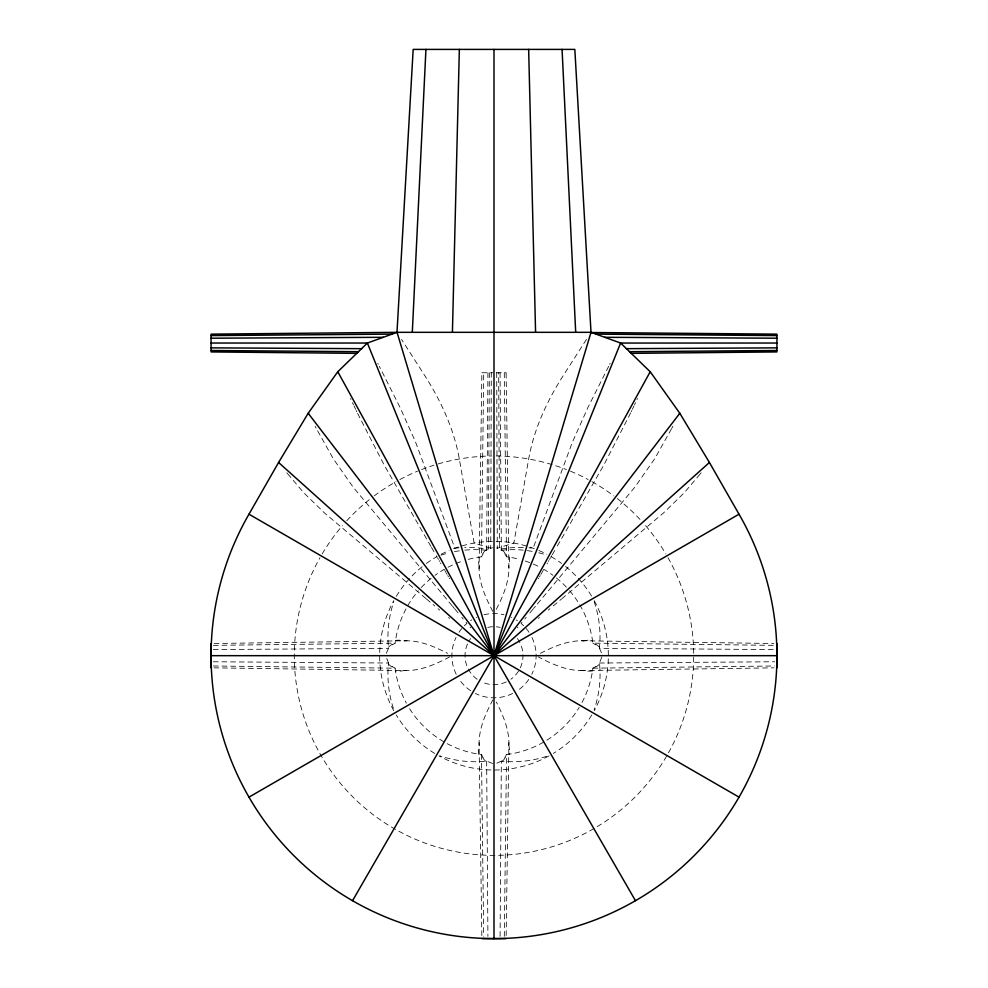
<?xml version="1.0" encoding="UTF-8"?>
<svg xmlns="http://www.w3.org/2000/svg" width="988" height="988" viewBox="0 0 988 988"><rect width="100%" height="100%" fill="white"/><g stroke="black" fill="none" stroke-linecap="round" stroke-linejoin="round"><path stroke-width="0.74" stroke-dasharray="4.94 3.71" d="M481.835 935.587L479.081 742.568C479.378 727.378 485.812 713.126 492.814 699.924M492.654 547.821A5.409 1.877 0 0 0 490.727 548.216L491.283 372.748M489.344 372.748L488.368 549.143L476.512 547.685L464.656 547.476M487.924 372.748L486.652 550.217A24.861 8.336 -0.5 0 1 488.233 549.118A12.313 4.187 -0.2 0 1 490.628 548.179M500.089 936.377L501.348 761.13A138.728 122.401 90 0 0 548.068 755.832M468.263 559.369A99.677 99.677 0 0 1 481.477 556.775L483.712 372.748M504.312 936.303L506.511 754.56A99.677 99.677 0 0 0 579.227 707.359M492.814 611.411C485.812 598.222 479.378 583.97 479.081 568.779L481.872 372.748M506.165 935.587L508.919 742.568C508.672 728.193 502.781 714.633 496.334 702.048M479.081 568.779L479.155 566.581M508.919 742.568L508.845 744.767M601.828 656.995L599.457 663.022A138.728 122.401 0 0 1 594.159 709.73M386.32 653.315L388.543 648.326A138.728 122.401 0 0 1 393.841 601.606M481.489 556.787L483.144 553.885M506.511 754.56L504.856 757.463M632.369 409.328L634 405.883M634.531 404.771L635.556 402.61M637.038 399.498L637.507 398.497M631.258 411.675L631.814 410.502M630.69 412.848L603.977 464.768L557.047 546.488M608.707 366.252L587.971 407.389L572.41 442.13L533.112 548.229L528.926 547.797M609.695 364.313L610.176 363.374M496.334 609.3C502.781 596.715 508.672 583.155 508.919 568.779L506.128 372.748M671.494 428.829L654.809 458.617L634.914 487.084L535.866 605.768M671.852 428.175L672.853 426.297M538.448 578.696L538.806 578.079M539.522 576.831L540.238 575.584M540.955 574.337L541.683 573.089M542.042 572.472L543.116 570.595M543.474 569.977L543.832 569.347A99.677 99.677 0 0 1 552.934 575.288M547.043 563.79L547.5 562.999M548.426 561.406L548.883 560.616M549.563 559.43L550.254 558.232M550.711 557.442L551.712 555.725M552.243 554.799L556.503 547.401M586.464 339.403L563.432 375.304C547.068 400.832 533.989 428.977 528.679 459L513.859 543.067L497.285 548.216A5.409 1.877 0 0 0 496.569 548.031M700.035 474.141L684.079 492.963L663.467 512.982L562.086 598.543M700.406 473.684L701.134 472.783M517.379 627.812L517.91 627.182M521.997 622.304L521.071 623.416A42.114 42.114 0 0 1 529.012 632.271M524.776 619.007L526.159 617.352M529.852 612.943L533.1 609.077M533.557 608.534L535.41 606.323M538.386 618.426L539.485 617.5M548.315 610.102L549.958 608.719M553.268 605.94L561.542 599M501.348 761.13L496.544 763.304M392.211 644.818L395.114 643.163A99.677 99.677 0 0 1 418.344 590.775M595.789 666.53L592.886 668.184A99.677 99.677 0 0 1 581.623 703.184M449.738 656.859C436.548 663.85 422.296 670.296 407.105 670.593L214.087 667.839M540.374 653.34C552.959 646.881 566.519 640.99 580.895 640.755L773.913 643.509M459.074 547.797L454.888 548.229L415.59 442.13L400.029 407.389L379.293 366.252M404.907 640.829C420.048 640.286 434.411 646.609 447.626 653.34M583.093 670.519C567.137 671.037 552.082 664.134 538.262 656.859M214.087 643.509L407.105 640.755M580.895 670.593L773.913 667.839M213.371 645.362L395.114 643.163M592.886 668.184L774.629 665.986M213.297 649.573L388.543 648.326M599.457 663.022L774.703 661.762M481.909 372.748L492.864 372.748M496.334 372.748L506.091 372.748M594.159 601.606A138.728 122.401 0 0 1 599.395 648.313L774.703 649.573M213.297 661.762L388.543 663.022A138.728 122.401 0 0 0 393.841 709.73M569.656 590.775A99.677 99.677 0 0 1 592.886 643.151L774.629 645.362M213.371 665.986L395.114 668.184A99.677 99.677 0 0 0 406.364 703.184M523.344 547.476L511.488 547.685L499.632 549.143L498.656 372.748M581.623 640.755L583.093 640.829M406.377 670.58L404.907 670.519M492.679 763.502L486.652 761.13A138.728 122.401 90 0 1 439.932 755.832M490.715 548.216L474.141 543.067L459.321 459C454.011 428.977 440.932 400.832 424.568 375.304L401.536 339.403M592.886 643.163L595.789 644.818M395.114 668.184L392.211 666.53M425.914 598.543L324.533 512.982L303.921 492.963L287.965 474.141M426.458 599L434.732 605.94M438.042 608.719L439.685 610.102M448.515 617.5L449.614 618.426M452.134 605.768L353.087 487.084L333.191 458.617L316.506 428.829M452.59 606.323L454.443 608.534M454.9 609.077L458.148 612.943M461.841 617.352L463.224 619.007M466.003 622.304L466.929 623.416A42.114 42.114 0 0 0 458.988 632.271M470.09 627.182L470.621 627.812M286.866 472.783L287.594 473.684M599.457 648.326L601.68 653.315M388.543 663.022L386.172 656.995M504.856 553.885L506.511 556.787A99.677 99.677 0 0 1 519.737 559.369M483.144 757.463L481.489 754.56A99.677 99.677 0 0 1 408.773 707.359M430.953 546.488L384.023 464.768L357.31 412.848M431.497 547.401L435.757 554.799M436.288 555.725L437.289 557.442M437.746 558.232L438.437 559.43M439.117 560.616L439.574 561.406M440.5 562.999L440.957 563.79M444.526 569.977L444.168 569.347A99.677 99.677 0 0 0 435.053 575.288M444.884 570.595L445.959 572.472M446.317 573.089L447.045 574.337M447.762 575.584L448.478 576.831M449.194 578.079L449.552 578.696M315.147 426.297L316.148 428.175M377.824 363.374L378.305 364.313M356.186 410.502L356.742 411.675M350.493 398.497L350.962 399.498M352.444 402.61L353.469 404.771M354 405.883L355.631 409.328M508.845 566.581L508.906 568.051M479.155 744.767L479.081 742.568M504.288 372.748L506.511 556.787M481.489 754.56L483.688 936.303M500.076 372.748L501.348 550.217A24.861 8.336 0.5 0 0 499.767 549.118A12.313 4.187 0.2 0 0 497.372 548.179M486.652 761.13L487.911 936.377M496.717 372.748L497.285 548.216M668.024 557.689A199.712 199.712 0 0 1 494 855.373A199.712 199.712 0 0 1 319.976 557.689M322.15 553.947A199.712 199.712 0 0 1 342.428 525.641M346.763 520.75A199.712 199.712 0 0 1 370.698 498.57M374.156 495.927A199.712 199.712 0 0 1 396.04 481.65M399.856 479.551A199.712 199.712 0 0 1 417.578 471.165M421.617 469.547A199.712 199.712 0 0 1 433.942 465.212M438.116 463.94A199.712 199.712 0 0 1 491.826 455.974M496.174 455.974A199.712 199.712 0 0 1 566.383 469.547M570.422 471.165A199.712 199.712 0 0 1 588.144 479.551M591.96 481.65A199.712 199.712 0 0 1 613.844 495.927M617.302 498.57A199.712 199.712 0 0 1 641.237 520.75M645.572 525.641A199.712 199.712 0 0 1 665.85 553.947M594.233 600.655A114.349 114.349 0 0 1 594.233 710.693M591.763 714.966A114.349 114.349 0 0 1 553.292 753.436M549.019 755.906A114.349 114.349 0 0 1 438.981 755.906M434.708 753.436A114.349 114.349 0 0 1 396.237 714.966M393.767 710.693A114.349 114.349 0 0 1 393.767 600.655M396.25 596.357A114.349 114.349 0 0 1 422.432 566.495M426.384 563.456A114.349 114.349 0 0 1 436.832 556.652M441.204 554.243A114.349 114.349 0 0 1 449.095 550.514M453.727 548.661A114.349 114.349 0 0 1 534.273 548.661M538.905 550.514A114.349 114.349 0 0 1 546.796 554.243M551.168 556.652A114.349 114.349 0 0 1 561.616 563.456M565.568 566.495A114.349 114.349 0 0 1 591.75 596.357M421.246 587.527A99.677 99.677 0 0 1 431.608 577.931M448.046 567.211A99.677 99.677 0 0 1 462.816 560.999M525.171 560.999A99.677 99.677 0 0 1 539.954 567.211M556.392 577.931A99.677 99.677 0 0 1 566.754 587.527M531.964 637.433A42.114 42.114 0 0 1 531.766 674.322M528.778 679.435A42.114 42.114 0 0 1 517.379 690.698M512.649 693.44A42.114 42.114 0 0 1 475.351 693.44M470.621 690.698A42.114 42.114 0 0 1 459.222 679.435M456.234 674.322A42.114 42.114 0 0 1 456.036 637.433M470.609 620.662A42.114 42.114 0 0 1 471.758 619.908M476.179 617.512A42.114 42.114 0 0 1 476.599 617.327M483.997 614.758A42.114 42.114 0 0 1 504.004 614.758M511.401 617.327A42.114 42.114 0 0 1 511.821 617.512M516.242 619.908A42.114 42.114 0 0 1 517.391 620.662M583.118 641.014A245.185 77.509 85.1 0 1 592.714 640.409M595.801 644.398A61.997 20.513 88.9 0 1 599.555 647.313M592.714 670.938A245.185 77.509 -85.1 0 1 583.118 670.333M599.555 664.022A61.997 20.513 -88.9 0 1 595.801 666.949M508.659 744.791A245.185 77.509 -4.9 0 1 509.265 754.387M505.276 757.475A61.997 20.513 -1.1 0 1 502.349 761.229M478.735 754.387A245.185 77.509 4.9 0 1 479.341 744.791M485.651 761.229A61.997 20.513 1.1 0 1 482.724 757.475M404.882 670.333A245.185 77.509 85.1 0 1 395.286 670.938M392.199 666.949A61.997 20.513 88.9 0 1 388.445 664.022M395.286 640.409A245.185 77.509 -85.1 0 1 404.882 641.014M388.445 647.313A61.997 20.513 -88.9 0 1 392.199 644.398M479.341 566.556A245.185 77.509 -4.9 0 1 478.735 556.96M482.724 553.86A61.997 20.513 -1.1 0 1 485.651 550.118M440.981 555.157A138.728 122.401 90 0 1 449.281 552.786M454.468 551.637A138.728 122.401 90 0 1 460.704 550.625M464.854 550.143A138.728 122.401 90 0 1 486.652 550.267M509.265 556.96A245.185 77.509 4.9 0 1 508.659 566.556M502.349 550.118A61.997 20.513 1.1 0 1 505.276 553.86M501.348 550.267A138.728 122.401 90 0 1 523.146 550.143M527.296 550.625A138.728 122.401 90 0 1 533.532 551.637M538.719 552.786A138.728 122.401 90 0 1 547.019 555.157M517.366 638.532A28.985 28.985 0 0 1 510.87 679.238M506.264 681.93A28.985 28.985 0 0 1 481.736 681.93M477.13 679.238A28.985 28.985 0 0 1 470.634 638.532M487.739 627.38A28.985 28.985 0 0 1 500.261 627.38"/><path stroke-width="1.48" d="M452.418 332.326L459.346 49.4M412.305 332.326L425.927 49.4M649.585 373.056L650.203 371.747L620.612 343.034L591.009 332.326L396.991 332.326L211.074 334.142L211.074 351.926L356.754 353.358M679.275 414.281L679.806 413.293L650.215 371.735L494 655.674L352.543 900.673M279.122 463.15L278.591 462.495L494 655.674L679.806 413.28L709.421 462.483L739.024 514.205A282.926 282.926 0 0 1 494 938.6A282.926 282.926 0 0 1 248.976 514.205L278.579 462.483L308.182 413.268L337.785 371.735L367.388 343.034L396.991 332.326L413.169 49.4L574.831 49.4L591.009 332.326L494 655.674L635.457 900.673M590.898 332.499L776.926 334.142L776.926 351.926L631.246 353.358M708.878 463.15L709.409 462.495L494 655.674L308.194 413.28L308.725 414.281M249.001 797.131L738.999 514.217M211.074 335.599L392.063 334.117M629.529 351.691L776.926 350.481M211.074 338.217L383.245 337.303M626.404 348.665L776.926 347.862M211.074 343.034L367.388 343.034L494 655.674L620.6 343.058L776.926 343.034M211.099 655.674L776.901 655.674M481.909 938.6L506.091 938.6M604.755 337.303L776.926 338.217M211.074 347.862L361.596 348.665M595.937 334.117L776.926 335.599M211.074 350.481L358.471 351.691M249.001 514.217L738.999 797.131M397.102 332.499L494 655.674L337.797 371.76L338.415 373.056M562.073 49.4L575.695 332.326M528.654 49.4L535.582 332.326M776.926 643.583L776.926 667.765M494 49.4L494 938.575M211.074 643.583L211.074 667.765"/></g></svg>
